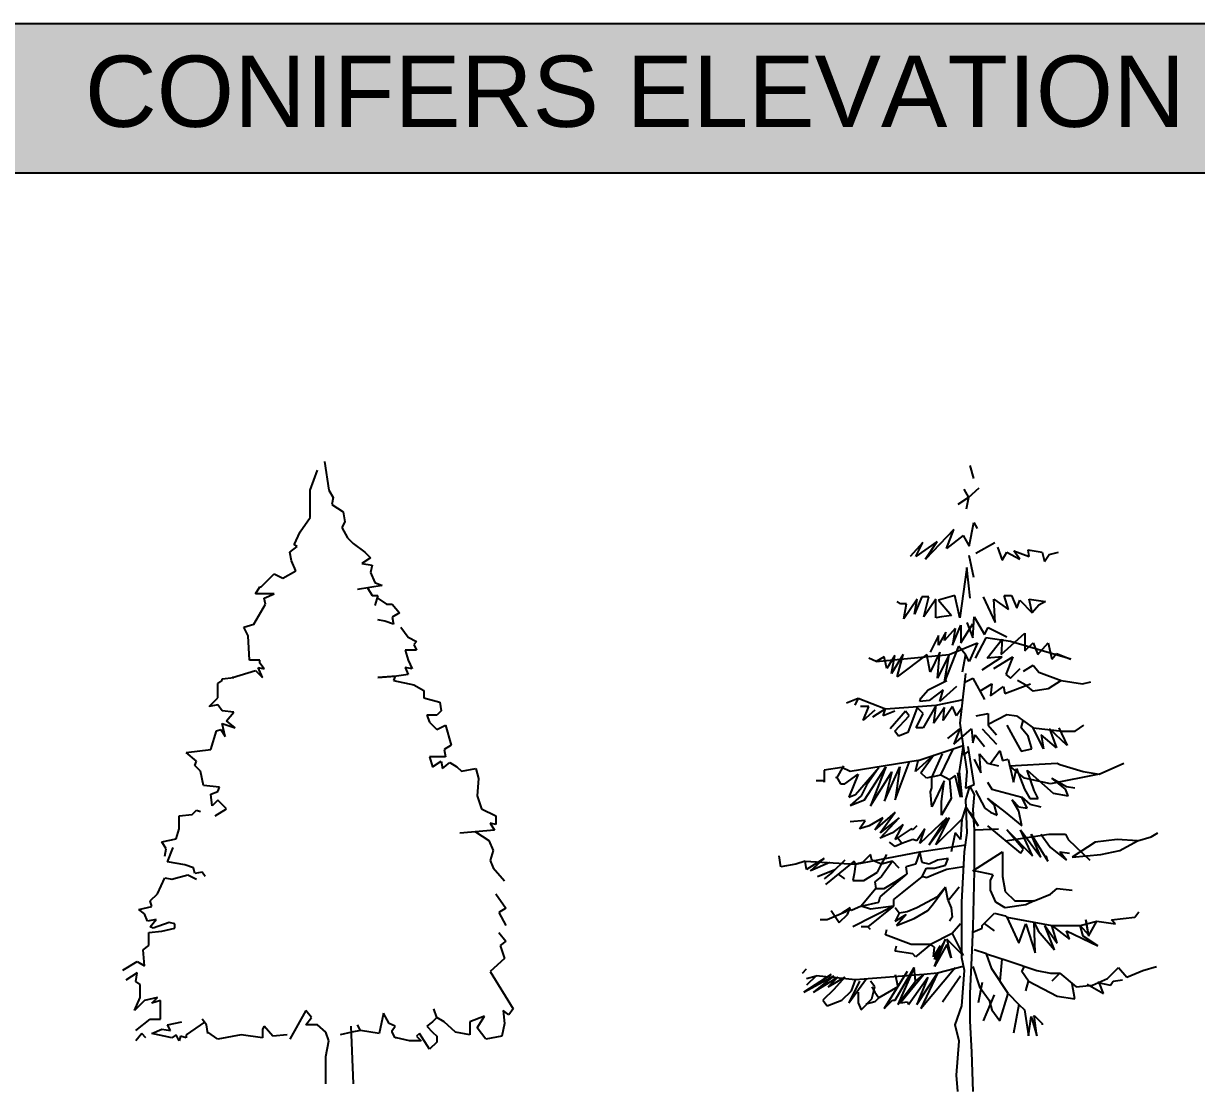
# Model space of a CAD drawing. Header units: millimetres. Extents: x 79741 to 173011, y 86123 to 135501.
# Drawn here: x 117783 to 134253, y 120511 to 135501 of the extents above; entities that cross this region are included whole.
import ezdxf

# ---------------------------------------------------------------- set-up
doc = ezdxf.new("R2010")
doc.units = ezdxf.units.MM
doc.layers.add('www.cad-blocks.net', color=7, linetype='Continuous')
doc.styles.get("Standard").update_dxf_attribs({"font": 'arial.ttf'})

# ---------------------------------------------------------------- blocks, each defined once
blk = doc.blocks.new('A$C080F74B4')
for p, q in [((2360, 7280), (2410, 6943)), ((2191, 6943), (2276, 7179)), ((2191, 6775), (2191, 6943)), ((2410, 6943), (2460, 6859)), ((2191, 6623), (2191, 6775)), ((2460, 6859), (2443, 6775)), ((2443, 6775), (2578, 6690)), ((2073, 6455), (2191, 6623)), ((2578, 6690), (2595, 6572)), ((2005, 6303), (2073, 6455)), ((2595, 6572), (2562, 6505)), ((2562, 6505), (2628, 6387)), ((2628, 6387), (2695, 6320)), ((2695, 6320), (2831, 6218)), ((1955, 6218), (2040, 6286)), ((1972, 6117), (1955, 6218)), ((2040, 6286), (2005, 6303)), ((2831, 6218), (2898, 6151)), ((2022, 6000), (1972, 6117)), ((2898, 6151), (2797, 6084)), ((2797, 6084), (2915, 6066)), ((2915, 6066), (2898, 5982)), ((1618, 5814), (1770, 5966)), ((1770, 5966), (1870, 5915)), ((1870, 5915), (2022, 6000)), ((2898, 5982), (2949, 5865)), ((1550, 5730), (1601, 5814)), ((1601, 5814), (1618, 5814)), ((3033, 5830), (2746, 5780)), ((2862, 5800), (2915, 5713)), ((2949, 5865), (3033, 5830)), ((1770, 5730), (1550, 5730)), ((1652, 5679), (1770, 5730)), ((1669, 5611), (1652, 5679)), ((2915, 5713), (2982, 5713)), ((2982, 5713), (2949, 5595)), ((2975, 5685), (3083, 5611)), ((1534, 5375), (1669, 5611)), ((3083, 5611), (3151, 5611)), ((3151, 5611), (3235, 5510)), ((3235, 5510), (3151, 5460)), ((1415, 5342), (1534, 5375)), ((3066, 5410), (2982, 5426)), ((3168, 5375), (3066, 5410)), ((3151, 5460), (3168, 5375)), ((1466, 5241), (1415, 5342)), ((1483, 4954), (1466, 5241)), ((3252, 5342), (3336, 5224)), ((3336, 5224), (3437, 5174)), ((3437, 5174), (3404, 5140)), ((3404, 5140), (3437, 5072)), ((1601, 4954), (1483, 4954)), ((1601, 4920), (1601, 4954)), ((3437, 5072), (3302, 5072)), ((3302, 5072), (3336, 4954)), ((3336, 4954), (3386, 4853)), ((1281, 4752), (1550, 4836)), ((1550, 4836), (1634, 4752)), ((1634, 4752), (1584, 4870)), ((1584, 4870), (1652, 4853)), ((1652, 4853), (1601, 4920)), ((3386, 4853), (3302, 4870)), ((3302, 4870), (3336, 4786)), ((1112, 4684), (1163, 4719)), ((1112, 4516), (1112, 4684)), ((1163, 4735), (1298, 4752)), ((1163, 4719), (1163, 4735)), ((1298, 4752), (1281, 4752)), ((3202, 4769), (2982, 4752)), ((2982, 4752), (3184, 4767)), ((3184, 4767), (3168, 4719)), ((3168, 4719), (3404, 4668)), ((3336, 4786), (3202, 4769)), ((3404, 4668), (3522, 4600)), ((3522, 4600), (3522, 4516)), ((1011, 4415), (1112, 4516)), ((1112, 4432), (1011, 4415)), ((1163, 4364), (1112, 4432)), ((3522, 4516), (3707, 4465)), ((3707, 4465), (3724, 4364)), ((1298, 4348), (1163, 4364)), ((1213, 4247), (1298, 4348)), ((3673, 4313), (3555, 4313)), ((3555, 4313), (3589, 4230)), ((3724, 4364), (3673, 4313)), ((1028, 3910), (1095, 4129)), ((1095, 4129), (1146, 4145)), ((1146, 4145), (1197, 4061)), ((1197, 4061), (1163, 4213)), ((1163, 4213), (1314, 4162)), ((1314, 4162), (1213, 4247)), ((3589, 4230), (3673, 4145)), ((3673, 4145), (3775, 4196)), ((3775, 4196), (3842, 3960)), ((742, 3876), (1028, 3910)), ((860, 3774), (742, 3876)), ((3842, 3960), (3757, 3910)), ((3757, 3910), (3775, 3825)), ((843, 3724), (860, 3774)), ((910, 3657), (843, 3724)), ((3775, 3825), (3589, 3825)), ((3589, 3825), (3623, 3707)), ((3623, 3707), (3724, 3774)), ((3724, 3774), (3741, 3690)), ((3741, 3690), (3825, 3758)), ((3825, 3758), (3909, 3707)), ((3909, 3707), (3960, 3657)), ((943, 3489), (910, 3657)), ((3960, 3657), (4128, 3690)), ((4128, 3690), (4162, 3573)), ((4162, 3573), (4145, 3370)), ((1130, 3471), (943, 3489)), ((1112, 3421), (1130, 3471)), ((1028, 3387), (1112, 3421)), ((1045, 3252), (1028, 3387)), ((1112, 3319), (1045, 3252)), ((1213, 3218), (1112, 3319)), ((4145, 3370), (4196, 3218)), ((810, 3151), (860, 3202)), ((860, 3202), (910, 3185)), ((1079, 3134), (1213, 3218)), ((4196, 3218), (4364, 3134)), ((658, 3134), (810, 3151)), ((658, 2983), (658, 3134)), ((4364, 3033), (4296, 3050)), ((4296, 3050), (4347, 2966)), ((4364, 3134), (4364, 3033)), ((623, 2864), (658, 2983)), ((4347, 2966), (3943, 2932)), ((4127, 2946), (4280, 2847)), ((455, 2831), (623, 2864)), ((506, 2747), (455, 2831)), ((489, 2663), (506, 2747)), ((523, 2595), (590, 2763)), ((4280, 2847), (4331, 2730)), ((4331, 2730), (4296, 2612)), ((4296, 2612), (4331, 2527)), ((724, 2561), (523, 2595)), ((826, 2527), (724, 2561)), ((843, 2460), (826, 2527)), ((927, 2476), (843, 2460)), ((961, 2426), (927, 2476)), ((4331, 2527), (4466, 2376)), ((404, 2224), (489, 2409)), ((489, 2409), (573, 2393)), ((573, 2393), (759, 2443)), ((759, 2443), (860, 2393)), ((320, 2140), (404, 2224)), ((4364, 2224), (4482, 2056)), ((185, 2038), (337, 2073)), ((337, 2073), (320, 2140)), ((253, 1988), (185, 2038)), ((287, 1904), (253, 1988)), ((4482, 2056), (4398, 2005)), ((4398, 2005), (4482, 1853)), ((388, 1921), (287, 1904)), ((303, 1769), (455, 1786)), ((320, 1836), (388, 1921)), ((354, 1820), (320, 1836)), ((540, 1886), (354, 1820)), ((455, 1786), (607, 1820)), ((607, 1870), (540, 1886)), ((607, 1820), (607, 1870)), ((303, 1617), (303, 1769)), ((4398, 1769), (4482, 1668)), ((4482, 1668), (4415, 1617)), ((236, 1566), (303, 1617)), ((253, 1382), (236, 1566)), ((4415, 1617), (4466, 1466)), ((0, 1331), (169, 1432)), ((169, 1432), (253, 1382)), ((4466, 1466), (4296, 1314)), ((169, 1297), (33, 1213)), ((152, 1196), (169, 1297)), ((4296, 1314), (4566, 876)), ((203, 1163), (152, 1196)), ((203, 1011), (203, 1163)), ((135, 859), (203, 1011)), ((253, 976), (135, 859)), ((404, 1011), (253, 976)), ((337, 943), (404, 1011)), ((439, 976), (337, 943)), ((439, 758), (439, 976)), ((2140, 859), (1955, 522)), ((2208, 775), (2140, 859)), ((3050, 825), (2999, 589)), ((3117, 707), (3050, 825)), ((3673, 775), (3640, 876)), ((4516, 808), (4448, 859)), ((4448, 859), (4466, 707)), ((4566, 876), (4516, 808)), ((152, 623), (320, 758)), ((320, 758), (439, 758)), ((523, 691), (691, 724)), ((556, 623), (523, 691)), ((956, 721), (742, 572)), ((978, 691), (927, 758)), ((994, 589), (978, 691)), ((2140, 691), (2208, 775)), ((2276, 691), (2140, 691)), ((2376, 606), (2276, 691)), ((2780, 623), (2746, 691)), ((3185, 674), (3117, 707)), ((3623, 724), (3555, 674)), ((3673, 775), (3623, 724)), ((3757, 724), (3673, 775)), ((3892, 606), (3757, 724)), ((4230, 792), (4061, 724)), ((4061, 724), (4061, 572)), ((4145, 656), (4230, 792)), ((4466, 707), (4432, 556)), ((220, 589), (152, 505)), ((270, 539), (220, 589)), ((337, 589), (455, 640)), ((573, 539), (337, 589)), ((455, 640), (556, 623)), ((623, 572), (573, 539)), ((658, 505), (623, 572)), ((674, 556), (658, 505)), ((742, 539), (674, 556)), ((742, 572), (742, 539)), ((1112, 522), (994, 606)), ((994, 606), (994, 589)), ((1382, 572), (1112, 522)), ((1634, 539), (1382, 572)), ((1652, 674), (1634, 640)), ((1634, 640), (1634, 539)), ((1753, 556), (1652, 674)), ((1921, 572), (1753, 556)), ((2410, 505), (2376, 606)), ((2679, 606), (2544, 572)), ((2666, 673), (2695, 0)), ((2780, 623), (2679, 606)), ((2999, 589), (2780, 623)), ((3151, 623), (3185, 674)), ((3151, 606), (3151, 623)), ((3185, 539), (3151, 606)), ((3472, 589), (3437, 556)), ((3437, 556), (3488, 505)), ((3589, 404), (3472, 589)), ((3555, 674), (3623, 606)), ((3623, 606), (3673, 556)), ((3673, 556), (3673, 488)), ((4061, 572), (3892, 606)), ((4246, 522), (4145, 656)), ((4432, 556), (4246, 522)), ((2376, 320), (2410, 505)), ((3202, 539), (3185, 539)), ((3353, 505), (3202, 539)), ((3488, 505), (3353, 505)), ((3673, 488), (3589, 404)), ((2376, 0), (2376, 320))]:
    blk.add_line(p, q)
blk = doc.blocks.new('A$C155A1161')
for p, q in [((2229, 7322), (2271, 7170)), ((2160, 7046), (2214, 6948)), ((2214, 6948), (2341, 7060)), ((2214, 6948), (2091, 6865)), ((2214, 6948), (2188, 6810)), ((2221, 6379), (2276, 6656)), ((2276, 6656), (2317, 6587)), ((2041, 6572), (1710, 6227)), ((1957, 6351), (2041, 6572)), ((2153, 6503), (1957, 6351)), ((2153, 6503), (2221, 6379)), ((1681, 6420), (1531, 6256)), ((1848, 6434), (1600, 6256)), ((1600, 6256), (1681, 6420)), ((1710, 6227), (1848, 6434)), ((2302, 6296), (2524, 6420)), ((2552, 6365), (2607, 6213)), ((2745, 6325), (2924, 6256)), ((2814, 6227), (2745, 6325)), ((2912, 6337), (3076, 6310)), ((2924, 6256), (2912, 6337)), ((2217, 6272), (2271, 6015)), ((2607, 6213), (2662, 6310)), ((2662, 6310), (2814, 6227)), ((3076, 6310), (3105, 6198)), ((3105, 6198), (3160, 6282)), ((3160, 6282), (3269, 6310)), ((2193, 6129), (2112, 5539)), ((2233, 5772), (2193, 6129)), ((1667, 5786), (1581, 5582)), ((1750, 5786), (1667, 5786)), ((1693, 5553), (1750, 5786)), ((2055, 5801), (1862, 5746)), ((2112, 5539), (2055, 5801)), ((2386, 5786), (2526, 5484)), ((2633, 5801), (2717, 5801)), ((2683, 5639), (2633, 5801)), ((2717, 5801), (2781, 5653)), ((1419, 5703), (1379, 5732)), ((1488, 5703), (1419, 5703)), ((1612, 5758), (1457, 5527)), ((1457, 5527), (1488, 5703)), ((1581, 5582), (1612, 5758)), ((1834, 5758), (1693, 5553)), ((1831, 5539), (1834, 5758)), ((1862, 5746), (2017, 5567)), ((2510, 5758), (2683, 5639)), ((2526, 5484), (2510, 5758)), ((2781, 5653), (2814, 5746)), ((2814, 5746), (2960, 5598)), ((2924, 5758), (3117, 5732)), ((2960, 5598), (2924, 5758)), ((3036, 5689), (2960, 5598)), ((3117, 5732), (3036, 5689)), ((1900, 5553), (1831, 5539)), ((2017, 5567), (1900, 5553)), ((2264, 5305), (2279, 5553)), ((2279, 5553), (2402, 5346)), ((1948, 5374), (1865, 5222)), ((2057, 5415), (1934, 5277)), ((1934, 5277), (1948, 5374)), ((2029, 5222), (2126, 5455)), ((2057, 5415), (2029, 5222)), ((2126, 5248), (2264, 5470)), ((2126, 5455), (2126, 5248)), ((2195, 5484), (2264, 5305)), ((2402, 5346), (2443, 5429)), ((2443, 5429), (2664, 5317)), ((2595, 5110), (2872, 5360)), ((2872, 5360), (2872, 5153)), ((1865, 5332), (1767, 5139)), ((1865, 5222), (1865, 5332)), ((1988, 5110), (2319, 5248)), ((2319, 5248), (2224, 5029)), ((2417, 5305), (2293, 5070)), ((2707, 5263), (2417, 5305)), ((2431, 5070), (2610, 5291)), ((2610, 5291), (2595, 5110)), ((3410, 5055), (2707, 5263)), ((2872, 5153), (2969, 5248)), ((2969, 5248), (3024, 5110)), ((3024, 5110), (3148, 5248)), ((3148, 5248), (3191, 5055)), ((1133, 5029), (1988, 5110)), ((1229, 5084), (1133, 5029)), ((1257, 4946), (1229, 5084)), ((1353, 5098), (1257, 4946)), ((1450, 5113), (1312, 4891)), ((1312, 4891), (1353, 5098)), ((1381, 4851), (1450, 5113)), ((1726, 5110), (1381, 4851)), ((1767, 4905), (1726, 5110)), ((1879, 5139), (1767, 4905)), ((1850, 4836), (1879, 5139)), ((1988, 5110), (1850, 4836)), ((2098, 5208), (1934, 4793)), ((1934, 4793), (1988, 5110)), ((2181, 5110), (2098, 5208)), ((2181, 5110), (2141, 4905)), ((2224, 5029), (2181, 5110)), ((2374, 4932), (2610, 5084)), ((2610, 5084), (2431, 5070)), ((2512, 4946), (2733, 5084)), ((2733, 5084), (2650, 4877)), ((3191, 5055), (3245, 5124)), ((3245, 5124), (3410, 5055)), ((1133, 5029), (1050, 5070)), ((2707, 4836), (2817, 4946)), ((2857, 4917), (2969, 4986)), ((2969, 4986), (3038, 4905)), ((1741, 4698), (1960, 4808)), ((2181, 4891), (2112, 4310)), ((2181, 4793), (2264, 4836)), ((2264, 4836), (2402, 4586)), ((2650, 4877), (2707, 4836)), ((2886, 4753), (2788, 4808)), ((3038, 4905), (3300, 4808)), ((3300, 4808), (3148, 4710)), ((3300, 4808), (3548, 4767)), ((1657, 4601), (1741, 4698)), ((1919, 4698), (1753, 4572)), ((2072, 4739), (1879, 4560)), ((1879, 4560), (1919, 4698)), ((2348, 4684), (2486, 4767)), ((2486, 4767), (2471, 4629)), ((2471, 4629), (2624, 4739)), ((2624, 4739), (2638, 4655)), ((2638, 4655), (2941, 4767)), ((2969, 4684), (2886, 4753)), ((3148, 4710), (2969, 4684)), ((3548, 4767), (3645, 4793)), ((786, 4546), (924, 4601)), ((924, 4601), (883, 4517)), ((924, 4601), (1243, 4477)), ((1643, 4560), (1657, 4601)), ((1753, 4572), (1643, 4560)), ((1836, 4517), (2155, 4586)), ((1050, 4503), (952, 4503)), ((981, 4339), (1050, 4503)), ((1119, 4462), (981, 4339)), ((1243, 4477), (1091, 4379)), ((1214, 4393), (1243, 4477)), ((1353, 4448), (1214, 4393)), ((1243, 4477), (1836, 4517)), ((1476, 4448), (1298, 4241)), ((1353, 4215), (1519, 4393)), ((1519, 4393), (1476, 4448)), ((1614, 4491), (1505, 4201)), ((1603, 4255), (1684, 4422)), ((1684, 4422), (1614, 4491)), ((1836, 4517), (1684, 4255)), ((1810, 4310), (1836, 4517)), ((1934, 4491), (1810, 4310)), ((2029, 4503), (1919, 4339)), ((1919, 4339), (1934, 4491)), ((2072, 4393), (2029, 4503)), ((2141, 4491), (2072, 4393)), ((2305, 4393), (2443, 4422)), ((2443, 4422), (2443, 4284)), ((2443, 4296), (2664, 4408)), ((2664, 4408), (2776, 4393)), ((2776, 4393), (2969, 4255)), ((1684, 4255), (1603, 4255)), ((2112, 4310), (2195, 3743)), ((2443, 4284), (2541, 4172)), ((2664, 4284), (2733, 4158)), ((2831, 4255), (2852, 4334)), ((2914, 4158), (2831, 4255)), ((3093, 4008), (2969, 4255)), ((2969, 4255), (3314, 4215)), ((3272, 4255), (3369, 4048)), ((3464, 4215), (3562, 4284)), ((1395, 4158), (1353, 4215)), ((1505, 4201), (1395, 4158)), ((1974, 4131), (2112, 4241)), ((2043, 4062), (2250, 4241)), ((2112, 4241), (2043, 4062)), ((2250, 4241), (2264, 4077)), ((2264, 4077), (2293, 4172)), ((2293, 4172), (2402, 4034)), ((2374, 4241), (2541, 4062)), ((2733, 4158), (2831, 3979)), ((2955, 4008), (2914, 4158)), ((3064, 4172), (3093, 4008)), ((3245, 4020), (3064, 4172)), ((3162, 4241), (3245, 4020)), ((3369, 4048), (3162, 4241)), ((3314, 4215), (3464, 4215)), ((1626, 3872), (2153, 4048)), ((1891, 3703), (2036, 4005)), ((2153, 4048), (2105, 3743)), ((2153, 3936), (2153, 4048)), ((2217, 3984), (2153, 3936)), ((2279, 3593), (2210, 4034)), ((2581, 3984), (2471, 3834)), ((2581, 3984), (2614, 3872)), ((2831, 3979), (2955, 4008)), ((1626, 3872), (829, 3743)), ((1357, 3410), (1522, 3850)), ((1803, 3936), (1595, 3743)), ((1595, 3743), (1626, 3872)), ((1657, 3729), (1803, 3936)), ((1905, 3950), (1786, 3681)), ((2279, 3889), (2360, 3729)), ((2343, 3950), (2438, 3841)), ((2360, 3729), (2343, 3950)), ((2614, 3872), (2679, 3889)), ((2679, 3889), (2741, 3617)), ((733, 3791), (526, 3760)), ((526, 3760), (526, 3617)), ((750, 3808), (669, 3665)), ((829, 3743), (733, 3791)), ((767, 3600), (924, 3712)), ((924, 3712), (814, 3441)), ((893, 3474), (1164, 3791)), ((998, 3410), (1248, 3798)), ((1164, 3791), (1022, 3584)), ((1248, 3798), (1067, 3341)), ((1067, 3341), (1317, 3741)), ((1233, 3396), (1412, 3798)), ((1317, 3741), (1233, 3396)), ((1412, 3798), (1357, 3410)), ((1722, 3665), (1657, 3729)), ((2088, 3729), (2119, 3441)), ((2136, 3441), (2088, 3729)), ((2105, 3743), (2136, 3441)), ((2195, 3743), (2181, 3550)), ((2438, 3841), (2567, 3808)), ((2693, 3808), (3253, 3841)), ((2869, 3665), (2693, 3808)), ((2741, 3617), (2774, 3777)), ((2774, 3777), (2869, 3536)), ((2900, 3760), (3203, 3489)), ((2981, 3522), (2900, 3760)), ((3745, 3712), (3172, 3600)), ((3253, 3841), (3284, 3824)), ((3284, 3824), (3555, 3743)), ((3555, 3743), (3745, 3712)), ((3745, 3712), (4031, 3841)), ((526, 3634), (431, 3634)), ((526, 3617), (526, 3634)), ((669, 3681), (717, 3600)), ((669, 3665), (669, 3681)), ((717, 3600), (767, 3600)), ((1022, 3584), (957, 3458)), ((1786, 3681), (1722, 3665)), ((1786, 3681), (1891, 3703)), ((1786, 3553), (1786, 3681)), ((1929, 3634), (1786, 3329)), ((1891, 3703), (1993, 3648)), ((1898, 3393), (1929, 3634)), ((2057, 3696), (1993, 3648)), ((1993, 3648), (2010, 3427)), ((2119, 3441), (2057, 3696)), ((2181, 3550), (2279, 3593)), ((2183, 3410), (2231, 3569)), ((2231, 3569), (2279, 3474)), ((2438, 3617), (2486, 3536)), ((3172, 3600), (2869, 3665)), ((3188, 3665), (3362, 3569)), ((3348, 3536), (3188, 3665)), ((3362, 3569), (3460, 3553)), ((814, 3441), (893, 3474)), ((957, 3458), (829, 3346)), ((1769, 3505), (1786, 3553)), ((1786, 3329), (1769, 3505)), ((2279, 3474), (2264, 3298)), ((2295, 3522), (2407, 3315)), ((2486, 3536), (2838, 3441)), ((2838, 3441), (2933, 3362)), ((2900, 3315), (2838, 3441)), ((2869, 3536), (2933, 3427)), ((3029, 3427), (2981, 3522)), ((3203, 3489), (3379, 3458)), ((3379, 3458), (3348, 3536)), ((829, 3346), (998, 3410)), ((2010, 3427), (1898, 3234)), ((1898, 3234), (1898, 3393)), ((2183, 3329), (2136, 3186)), ((2200, 3027), (2183, 3410)), ((2326, 3108), (2183, 3329)), ((2264, 3298), (2279, 3060)), ((2407, 3315), (2471, 3267)), ((2438, 3427), (2645, 3267)), ((2519, 3346), (2438, 3427)), ((2550, 3234), (2519, 3346)), ((2726, 3410), (2805, 3329)), ((2805, 3281), (2726, 3410)), ((2805, 3329), (2900, 3315)), ((2933, 3427), (3029, 3427)), ((2933, 3362), (3060, 3329)), ((1005, 3169), (829, 3155)), ((941, 3074), (1005, 3169)), ((1212, 3203), (1053, 3108)), ((1355, 3267), (1117, 3060)), ((1117, 3060), (1212, 3203)), ((1181, 3027), (1355, 3267)), ((1403, 3203), (1181, 3027)), ((1181, 2962), (1403, 3203)), ((1960, 3203), (1643, 2900)), ((1753, 2884), (1960, 3203)), ((1993, 3203), (1753, 2884)), ((1834, 2884), (1993, 3203)), ((2136, 3186), (1834, 2884)), ((2136, 3186), (2119, 2948)), ((2231, 3267), (2326, 3108)), ((2471, 3267), (2550, 3234)), ((2645, 3267), (2838, 3108)), ((2838, 3108), (2805, 3281)), ((1053, 3108), (941, 3074)), ((1324, 3027), (1181, 2962)), ((1450, 3122), (1324, 3027)), ((1355, 2948), (1450, 3122)), ((1545, 3074), (1355, 2948)), ((1562, 3060), (1545, 3074)), ((1610, 3108), (1562, 3060)), ((1705, 3074), (1610, 2931)), ((1643, 2900), (1705, 3074)), ((2057, 3027), (2010, 2805)), ((2119, 2948), (2057, 3027)), ((2167, 2805), (2200, 3027)), ((2279, 3060), (2279, 2581)), ((2295, 3060), (2567, 3074)), ((2438, 3108), (2822, 2788)), ((2662, 3060), (2964, 2755)), ((2852, 2836), (2662, 3060)), ((2822, 3060), (3060, 2741)), ((2964, 2755), (2822, 3060)), ((4350, 2979), (4431, 3027)), ((1355, 2867), (1291, 2915)), ((1436, 2900), (1355, 2867)), ((1436, 2900), (1388, 2962)), ((1562, 2948), (1436, 2900)), ((1610, 2931), (1562, 2948)), ((1643, 2805), (2183, 2886)), ((2645, 2931), (3155, 3012)), ((2948, 3012), (3141, 2693)), ((3060, 2741), (2948, 3012)), ((3060, 3012), (3172, 2853)), ((3155, 3012), (3348, 3012)), ((3348, 3012), (3379, 2948)), ((3379, 2948), (3634, 2707)), ((3698, 2915), (3426, 2741)), ((3953, 2948), (3698, 2915)), ((4191, 2931), (3953, 2948)), ((3984, 2819), (4191, 2931)), ((4191, 2931), (4350, 2979)), ((17, 2629), (0, 2755)), ((893, 2660), (1643, 2805)), ((1069, 2772), (974, 2677)), ((1083, 2707), (1069, 2772)), ((1195, 2660), (1260, 2772)), ((1643, 2805), (1595, 2660)), ((1674, 2677), (1643, 2805)), ((2136, 2215), (2167, 2805)), ((2264, 2581), (2614, 2805)), ((2614, 2805), (2614, 2517)), ((2822, 2788), (2852, 2836)), ((3141, 2693), (3124, 2755)), ((3172, 2853), (3362, 2707)), ((3284, 2805), (3395, 2788)), ((3362, 2707), (3284, 2805)), ((3426, 2741), (3762, 2772)), ((3762, 2772), (3984, 2819)), ((193, 2660), (17, 2629)), ((302, 2693), (193, 2660)), ((302, 2693), (893, 2660)), ((319, 2598), (302, 2693)), ((526, 2724), (319, 2598)), ((367, 2581), (526, 2724)), ((591, 2677), (367, 2581)), ((876, 2693), (543, 2422)), ((767, 2707), (622, 2565)), ((893, 2660), (876, 2693)), ((893, 2660), (876, 2548)), ((974, 2677), (893, 2660)), ((1195, 2660), (1083, 2707)), ((1148, 2565), (1195, 2660)), ((1324, 2693), (1195, 2517)), ((1324, 2693), (1195, 2660)), ((1403, 2612), (1324, 2693)), ((1595, 2660), (1484, 2629)), ((1498, 2548), (1484, 2629)), ((1753, 2660), (1674, 2677)), ((1674, 2517), (1722, 2612)), ((1722, 2612), (1817, 2612)), ((1850, 2707), (1753, 2660)), ((1817, 2612), (1945, 2646)), ((1976, 2724), (1850, 2707)), ((1945, 2646), (1976, 2724)), ((2157, 2629), (1960, 2598)), ((448, 2517), (652, 2598)), ((622, 2565), (526, 2486)), ((767, 2486), (695, 2543)), ((876, 2548), (862, 2469)), ((988, 2469), (1148, 2565)), ((1195, 2517), (1117, 2453)), ((1181, 2279), (1498, 2548)), ((1355, 2453), (1498, 2548)), ((1674, 2517), (1436, 2326)), ((1722, 2500), (1674, 2517)), ((1834, 2548), (1722, 2500)), ((1960, 2598), (1834, 2548)), ((2279, 2581), (2264, 1926)), ((2502, 2534), (2279, 2581)), ((2471, 2469), (2502, 2534)), ((2614, 2517), (2645, 2341)), ((862, 2469), (988, 2469)), ((1131, 2374), (957, 2167)), ((1117, 2453), (1131, 2374)), ((1131, 2374), (1229, 2374)), ((1229, 2374), (1355, 2453)), ((1803, 2198), (1945, 2391)), ((1945, 2391), (1850, 2279)), ((1976, 2231), (1945, 2391)), ((2105, 2391), (1976, 2231)), ((2471, 2357), (2471, 2469)), ((2533, 2215), (2471, 2357)), ((2645, 2341), (2757, 2231)), ((3172, 2310), (3253, 2374)), ((3253, 2374), (3426, 2357)), ((957, 2167), (1164, 2215)), ((1164, 2215), (1181, 2279)), ((1436, 2326), (1338, 2246)), ((1338, 2246), (1338, 2167)), ((1850, 2279), (1610, 2150)), ((1738, 2119), (1803, 2198)), ((1976, 2231), (2010, 2150)), ((2136, 1562), (2136, 2215)), ((2645, 2150), (2533, 2215)), ((2757, 2231), (2981, 2231)), ((2981, 2231), (2886, 2184)), ((2981, 2231), (3172, 2310)), ((781, 2103), (560, 2007)), ((607, 2119), (702, 1976)), ((702, 1976), (798, 2072)), ((829, 2150), (733, 2086)), ((814, 2134), (781, 2103)), ((798, 2072), (829, 2150)), ((845, 2119), (814, 2134)), ((957, 2167), (845, 2119)), ((1338, 2167), (862, 1926)), ((1069, 2134), (957, 2167)), ((1338, 2167), (1036, 1926)), ((1338, 2167), (1069, 2134)), ((1403, 2086), (1355, 2150)), ((1403, 2086), (1355, 1991)), ((1355, 1991), (1484, 2072)), ((1484, 2072), (1372, 1943)), ((1498, 2103), (1403, 2086)), ((1610, 2150), (1498, 2103)), ((1579, 2024), (1738, 2119)), ((2010, 2150), (2024, 2038)), ((2374, 1943), (2519, 2086)), ((2519, 2086), (2645, 2055)), ((2886, 2184), (2645, 2150)), ((4160, 2038), (4207, 2103)), ((560, 2007), (479, 2007)), ((1036, 1926), (957, 1926)), ((1069, 1895), (1036, 1926)), ((1372, 1943), (1579, 2024)), ((2024, 2038), (1993, 1991)), ((2119, 1960), (2024, 1848)), ((2264, 1926), (2248, 1562)), ((2374, 1912), (2374, 1943)), ((2519, 1879), (2402, 1965)), ((2645, 2055), (2662, 2038)), ((2662, 2038), (3188, 1943)), ((2662, 2038), (2805, 1736)), ((2805, 1736), (2886, 1960)), ((2886, 1960), (2995, 1624)), ((2981, 1976), (3029, 1879)), ((2995, 1624), (2981, 1976)), ((3107, 1943), (3253, 1736)), ((3219, 1657), (3107, 1943)), ((3188, 1943), (3522, 1943)), ((3188, 1943), (3395, 1784)), ((3253, 1736), (3188, 1943)), ((3522, 1943), (3715, 1991)), ((3522, 1943), (3617, 1831)), ((3555, 1817), (3522, 1943)), ((3586, 2007), (3617, 1817)), ((3617, 1831), (3586, 2007)), ((3617, 1817), (3715, 1991)), ((3715, 1991), (3936, 1960)), ((3888, 2007), (4160, 2038)), ((3936, 1960), (3888, 2007)), ((1243, 1831), (1260, 1895)), ((1545, 1719), (1243, 1831)), ((2024, 1848), (1769, 1719)), ((2024, 1848), (2153, 1593)), ((2264, 1865), (2374, 1912)), ((3029, 1879), (3219, 1657)), ((3362, 1879), (3729, 1705)), ((3395, 1784), (3362, 1879)), ((3729, 1705), (3555, 1817)), ((1355, 1641), (1372, 1705)), ((1769, 1719), (1545, 1719)), ((1769, 1719), (1595, 1576)), ((1817, 1688), (1769, 1719)), ((1881, 1705), (1803, 1576)), ((1803, 1576), (1817, 1688)), ((1945, 1784), (1817, 1545)), ((1817, 1464), (1945, 1784)), ((1960, 1719), (1817, 1464)), ((1817, 1545), (1881, 1705)), ((1960, 1784), (2010, 1562)), ((2153, 1593), (1960, 1784)), ((2010, 1562), (1960, 1719)), ((2424, 1610), (2279, 1657)), ((1562, 1610), (1355, 1641)), ((1595, 1576), (1562, 1610)), ((2167, 1417), (2136, 1562)), ((2248, 1562), (2231, 1148)), ((2424, 1610), (2679, 1529)), ((2486, 1434), (2424, 1610)), ((2605, 1550), (2581, 1291)), ((2679, 1529), (3012, 1417)), ((271, 1386), (319, 1434)), ((1498, 1403), (1229, 972)), ((1355, 1067), (1579, 1450)), ((1579, 1450), (1388, 1019)), ((1595, 1291), (1579, 1450)), ((1610, 1019), (1850, 1386)), ((1657, 972), (2057, 1450)), ((1850, 1386), (1657, 972)), ((1850, 1386), (1691, 1369)), ((2153, 1464), (1850, 1386)), ((2136, 1003), (2167, 1417)), ((2264, 1464), (2343, 1226)), ((2679, 1148), (2486, 1434)), ((2838, 1403), (2869, 1464)), ((2917, 1291), (2838, 1403)), ((3012, 1417), (3172, 1386)), ((3172, 1386), (3284, 1386)), ((3284, 1386), (3188, 1291)), ((3284, 1386), (3474, 1226)), ((3841, 1322), (3969, 1450)), ((3969, 1450), (4065, 1338)), ((4065, 1338), (4255, 1417)), ((4255, 1417), (4415, 1464)), ((607, 1369), (288, 1162)), ((288, 1162), (638, 1355)), ((431, 1355), (319, 1243)), ((319, 1322), (431, 1355)), ((638, 1355), (400, 1162)), ((400, 1162), (686, 1338)), ((893, 1305), (431, 1355)), ((574, 1226), (767, 1338)), ((686, 1338), (574, 1226)), ((767, 1338), (638, 1195)), ((814, 1036), (1022, 1322)), ((941, 1291), (814, 1036)), ((845, 1179), (893, 1305)), ((1691, 1369), (893, 1305)), ((1117, 1226), (1069, 1291)), ((1355, 1369), (1388, 1226)), ((1388, 1019), (1595, 1291)), ((1691, 1369), (1419, 1036)), ((1514, 1019), (1738, 1338)), ((1595, 1291), (1691, 1369)), ((1738, 1338), (1610, 1019)), ((1912, 1050), (2119, 1355)), ((2374, 1274), (2326, 1036)), ((2886, 1179), (2917, 1291)), ((2917, 1291), (3253, 1114)), ((3460, 1083), (3429, 1260)), ((3474, 1226), (3667, 1243)), ((3603, 1257), (3793, 1148)), ((3667, 1243), (3841, 1322)), ((3729, 1274), (3874, 1243)), ((3745, 1274), (3729, 1274)), ((3793, 1148), (3745, 1274)), ((3874, 1243), (3905, 1291)), ((3905, 1291), (4017, 1305)), ((638, 1195), (510, 1067)), ((733, 1067), (845, 1179)), ((924, 1162), (924, 1036)), ((1083, 1226), (1117, 1162)), ((1083, 1083), (1117, 1226)), ((1117, 1162), (1164, 1098)), ((1388, 1226), (1164, 1098)), ((2231, 1148), (2231, 829)), ((2343, 1226), (2455, 1067)), ((2391, 829), (2519, 1131)), ((2581, 829), (2679, 1148)), ((2679, 1148), (2805, 1019)), ((3253, 1114), (3460, 1083)), ((510, 1067), (560, 1003)), ((560, 1003), (733, 1067)), ((924, 1036), (957, 955)), ((957, 955), (1083, 1083)), ((1117, 1050), (1019, 1022)), ((1164, 1098), (1117, 1050)), ((1229, 972), (1324, 1067)), ((1324, 1067), (1355, 1067)), ((1419, 1036), (1498, 1050)), ((1498, 1050), (1514, 1019)), ((2057, 781), (2136, 1003)), ((2455, 1067), (2486, 955)), ((2805, 1019), (2741, 683)), ((2805, 1019), (2869, 955)), ((2231, 829), (2248, 462)), ((2486, 955), (2581, 829)), ((2869, 955), (2917, 652)), ((2917, 652), (2948, 876)), ((2948, 876), (3012, 652)), ((2981, 891), (3076, 795)), ((3012, 652), (2981, 891)), ((2105, 588), (2057, 781)), ((3076, 795), (3076, 781)), ((2072, 191), (2105, 588)), ((2248, 462), (2264, 0)), ((2088, 0), (2072, 191))]:
    blk.add_line(p, q)
blk = doc.blocks.new('FORMAT')
at = {"layer": 'www.cad-blocks.net', "true_color": 0x546d8e}
h = blk.add_hatch(color=155, dxfattribs=at)
h.set_gradient(color1=(68, 68, 68), color2=(84, 109, 142), tint=1)
h.paths.add_polyline_path([(79741, 135501), (79741, 133405), (173011, 133405), (173011, 135501)])
at = {"layer": 'www.cad-blocks.net', "color": 155, "true_color": 0x546d8e}
for p, q in [((87199, 135501), (173011, 135501)), ((87199, 133405), (173011, 133405)), ((87199, 133405), (173011, 133405))]:
    blk.add_line(p, q, dxfattribs=at)
at = {"layer": 'www.cad-blocks.net', "insert": (118645, 135050), "char_height": 1000, "attachment_point": 1}
blk.add_mtext_dynamic_manual_height_columns('{\\C255;\\c16777215;CONIFERS ELEVATION}', width=25984.47, gutter_width=12.5, heights=[0], dxfattribs=at)

msp = doc.modelspace()

# ---------------------------------------------------------------- block references
at = {"xscale": 1.2, "yscale": 1.2, "zscale": 1.2}
for name, p in [('A$C080F74B4', (119179, 120619)), ('A$C155A1161', (128394, 120511))]:
    msp.add_blockref(name, p, dxfattribs=at)
at = {"layer": 'www.cad-blocks.net'}
msp.add_blockref('FORMAT', (0, 0), dxfattribs=at)

doc.saveas('drawing.dxf')
